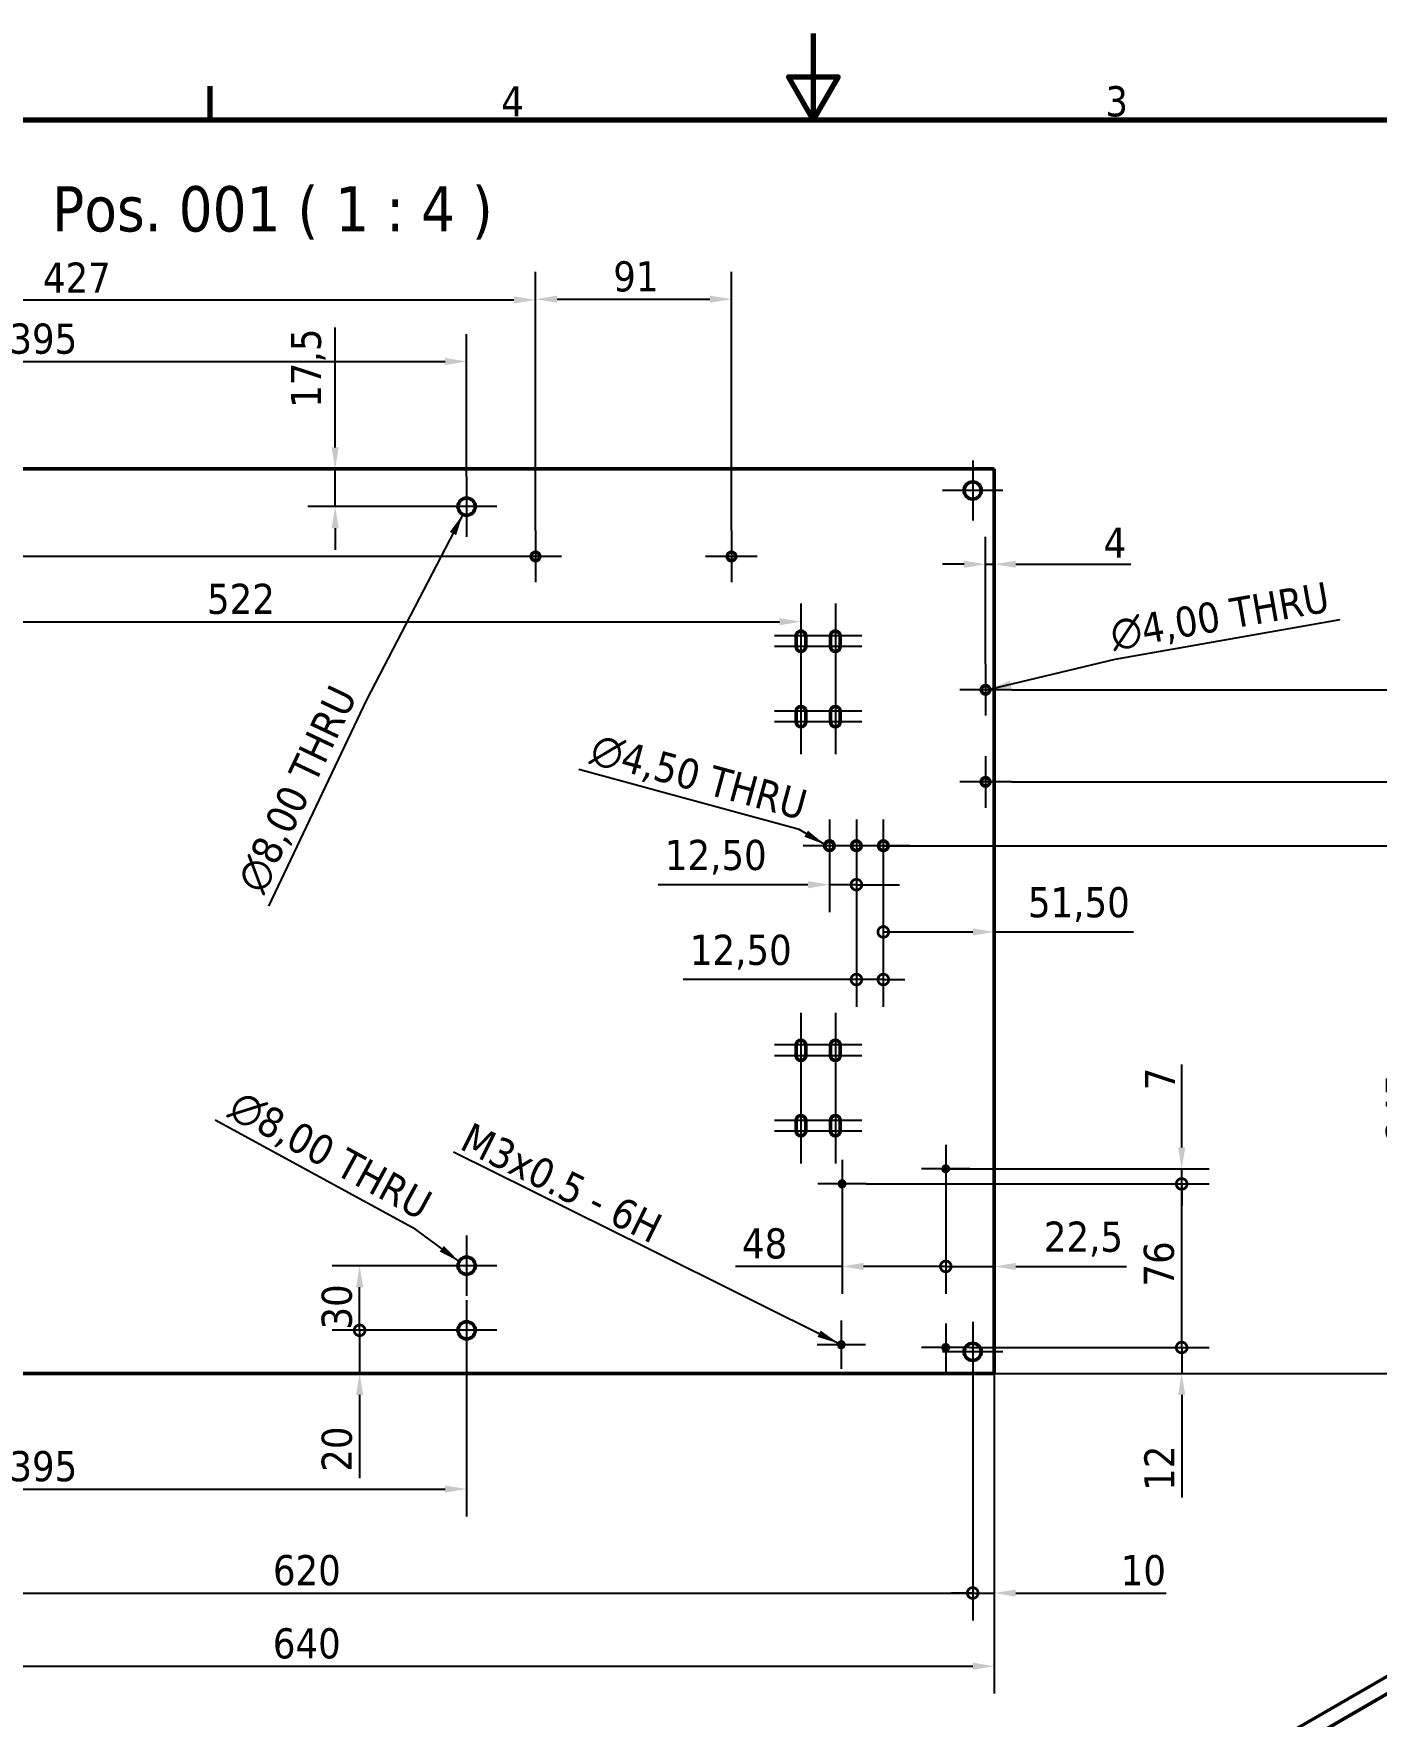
# Model space of a CAD drawing. Header units: millimetres. Extents: x 0 to 1680, y 0 to 1188.
# Drawn here: x 478 to 1101, y 407 to 1188 of the extents above; entities that cross this region are included whole.
import ezdxf

# ---------------------------------------------------------------- set-up
doc = ezdxf.new("R2010")
doc.units = ezdxf.units.MM
doc.header["$LTSCALE"] = 4
for name, color, linetype, lineweight in [('Border (ISO)', 7, 'Continuous', 70), ('Center Mark (ISO)', 7, 'Continuous', 25), ('Dimension (ISO)', 7, 'Continuous', 25), ('Symbol (ISO)', 7, 'Continuous', 25), ('Visible (ISO)', 7, 'Continuous', 50), ('Visible Narrow (ISO)', 7, 'Continuous', 35)]:
    doc.layers.add(name, color=color, linetype=linetype, lineweight=lineweight)
doc.styles.add('Label Text (ISO)', font='tahoma.ttf')
doc.styles.add('Note Text (ISO)', font='tahoma.ttf')
doc.dimstyles.new('Default (ISO)', dxfattribs={"dimscale": 4, "dimtxt": 3.5, "dimasz": 2.5, "dimexe": 3.175, "dimexo": 0, "dimgap": 0.762, "dimtad": 1, "dimrnd": 1e-08, "dimzin": 0, "dimtxsty": 'Note Text (ISO)', "dimcen": 0.09, "dimdle": 10, "dimclrd": 256, "dimclre": 256, "dimclrt": 256, "dimazin": 0, "dimtfac": 1.001486, "dimtmove": 0, "dimatfit": 3, "dimfxl": 1, "dimtolj": 1, "dimtzin": 0, "dimlwd": -1, "dimlwe": -1, "dimarcsym": 0})
doc.dimstyles.new('Default (ISO)$7', dxfattribs={"dimscale": 4, "dimtxt": 3.5, "dimasz": 2.5, "dimexe": 3.175, "dimexo": 0, "dimgap": 0.762, "dimtad": 1, "dimrnd": 1e-08, "dimzin": 0, "dimtxsty": 'Note Text (ISO)', "dimcen": 0.09, "dimdle": 10, "dimclrd": 256, "dimclre": 256, "dimclrt": 256, "dimazin": 0, "dimtfac": 1.001486, "dimtmove": 0, "dimatfit": 3, "dimfxl": 1, "dimtolj": 1, "dimtzin": 0, "dimlwd": -1, "dimlwe": -1, "dimarcsym": 0})

# ---------------------------------------------------------------- blocks, each defined once
blk = doc.blocks.new('Borders Default Border')
at = {"layer": 'Border (ISO)'}
blk.add_line((140, 287), (140, 290.9), dxfattribs=at)
at = {"layer": 'Border (ISO)', "flags": 128}
for points in [[(210, 297), (210, 287), (207.11, 292), (212.89, 292), (210, 287)], [(10, 10), (10, 287), (410, 287), (410, 10), (10, 10)]]:
    blk.add_lwpolyline(points, dxfattribs=at)
at = {"layer": 'Border (ISO)', "char_height": 3.5, "attachment_point": 7, "style": 'Note Text (ISO)'}
for s, insert in [('4', (173.78, 287.4)), ('3', (243.91, 287.33))]:
    blk.add_mtext(s, dxfattribs=dict(at, insert=insert))
blk = doc.blocks.new('*D6')
at = {"layer": 'Defpoints', "color": 0, "transparency": 16777216}
for p in [(284.04, 565.85), (924.04, 565.85), (924.04, 429.85)]:
    blk.add_point(p, dxfattribs=at)
at = {"layer": 'Dimension (ISO)', "transparency": 16777216}
for p, q in [((284.04, 565.85), (284.04, 417.15)), ((924.04, 565.85), (924.04, 417.15)), ((294.04, 429.85), (914.04, 429.85))]:
    blk.add_line(p, q, dxfattribs=at)
for points in [[(294.04, 431.52), (294.04, 428.19), (284.04, 429.85)], [(914.04, 431.52), (914.04, 428.19), (924.04, 429.85)]]:
    blk.add_solid(points, dxfattribs=at)
at = {"layer": 'Dimension (ISO)', "transparency": 16777216, "insert": (589.06, 447.48), "char_height": 14, "attachment_point": 1, "style": 'Note Text (ISO)'}
blk.add_mtext('\\A1;640', dxfattribs=at)
blk = doc.blocks.new('_DotSmall')
at = {"color": 0, "linetype": 'ByBlock', "const_width": 0.5}
blk.add_lwpolyline([(-0.0625, 0, 1), (0.0625, 0, 1)], format="xyb", close=True, dxfattribs=at)
blk = doc.blocks.new('*D9')
at = {"layer": 'Defpoints', "color": 0, "transparency": 16777216}
for p in [(294.04, 561.85), (914.04, 561.85), (914.04, 463.85)]:
    blk.add_point(p, dxfattribs=at)
at = {"layer": 'Dimension (ISO)', "transparency": 16777216}
for p, q in [((294.04, 561.85), (294.04, 451.15)), ((914.04, 561.85), (914.04, 451.15)), ((294.04, 463.85), (914.04, 463.85))]:
    blk.add_line(p, q, dxfattribs=at)
at = {"layer": 'Dimension (ISO)', "transparency": 16777216, "xscale": 10, "yscale": 10, "zscale": 10, "rotation": 180}
blk.add_blockref('_DotSmall', (294.04, 463.85), dxfattribs=at)
at = {"layer": 'Dimension (ISO)', "transparency": 16777216, "xscale": 10, "yscale": 10, "zscale": 10}
blk.add_blockref('_DotSmall', (914.04, 463.85), dxfattribs=at)
at = {"layer": 'Dimension (ISO)', "transparency": 16777216, "insert": (589.1, 481.49), "char_height": 14, "attachment_point": 1, "style": 'Note Text (ISO)'}
blk.add_mtext('\\A1;620', dxfattribs=at)
blk = doc.blocks.new('*D10')
at = {"layer": 'Defpoints', "color": 0, "transparency": 16777216}
for p in [(924.04, 565.85), (914.04, 561.85), (924.04, 463.85)]:
    blk.add_point(p, dxfattribs=at)
at = {"layer": 'Dimension (ISO)', "transparency": 16777216}
for p, q in [((924.04, 565.85), (924.04, 451.15)), ((914.04, 561.85), (914.04, 451.15)), ((914.04, 463.85), (904.04, 463.85)), ((914.04, 463.85), (924.04, 463.85)), ((934.04, 463.85), (1003.95, 463.85))]:
    blk.add_line(p, q, dxfattribs=at)
blk.add_solid([(934.04, 465.52), (934.04, 462.19), (924.04, 463.85)], dxfattribs=at)
at = {"layer": 'Dimension (ISO)', "transparency": 16777216, "xscale": 10, "yscale": 10, "zscale": 10}
blk.add_blockref('_DotSmall', (914.04, 463.85), dxfattribs=at)
at = {"layer": 'Dimension (ISO)', "transparency": 16777216, "insert": (982.78, 481.48), "char_height": 14, "attachment_point": 1, "style": 'Note Text (ISO)'}
blk.add_mtext('\\A1;10', dxfattribs=at)
blk = doc.blocks.new('*D15')
at = {"layer": 'Defpoints', "color": 0, "transparency": 16777216}
for p in [(679.04, 571.85), (284.04, 565.85), (679.04, 512.14)]:
    blk.add_point(p, dxfattribs=at)
at = {"layer": 'Dimension (ISO)', "transparency": 16777216}
for p, q in [((679.04, 571.85), (679.04, 499.44)), ((284.04, 565.85), (284.04, 499.44)), ((294.04, 512.14), (669.04, 512.14))]:
    blk.add_line(p, q, dxfattribs=at)
for points in [[(294.04, 513.81), (294.04, 510.47), (284.04, 512.14)], [(669.04, 513.81), (669.04, 510.47), (679.04, 512.14)]]:
    blk.add_solid(points, dxfattribs=at)
at = {"layer": 'Dimension (ISO)', "transparency": 16777216, "insert": (466.73, 529.77), "char_height": 14, "attachment_point": 1, "style": 'Note Text (ISO)'}
blk.add_mtext('\\A1;395', dxfattribs=at)
blk = doc.blocks.new('*D16')
at = {"layer": 'Defpoints', "color": 0, "transparency": 16777216}
for p in [(912.77, 577.85), (1011.08, 577.85), (924.04, 565.85)]:
    blk.add_point(p, dxfattribs=at)
at = {"layer": 'Dimension (ISO)', "transparency": 16777216}
for p, q in [((1011.08, 577.85), (1011.08, 597.85)), ((912.77, 577.85), (1023.78, 577.85)), ((1011.08, 577.85), (1011.08, 565.85)), ((924.04, 565.85), (1023.78, 565.85)), ((1011.08, 555.85), (1011.08, 508.25))]:
    blk.add_line(p, q, dxfattribs=at)
blk.add_solid([(1009.42, 555.85), (1012.75, 555.85), (1011.08, 565.85)], dxfattribs=at)
at = {"layer": 'Dimension (ISO)', "transparency": 16777216, "xscale": 10, "yscale": 10, "zscale": 10, "rotation": 270}
blk.add_blockref('_DotSmall', (1011.08, 577.85), dxfattribs=at)
at = {"layer": 'Dimension (ISO)', "transparency": 16777216, "insert": (993.74, 511.29), "char_height": 14, "attachment_point": 1, "rotation": 90, "style": 'Note Text (ISO)'}
blk.add_mtext('\\A1;12', dxfattribs=at)
blk = doc.blocks.new('*D17')
at = {"layer": 'Defpoints', "color": 0, "transparency": 16777216}
for p in [(864.6, 653.82), (1011.08, 653.82), (912.77, 577.85)]:
    blk.add_point(p, dxfattribs=at)
at = {"layer": 'Dimension (ISO)', "transparency": 16777216}
for p, q in [((864.6, 653.82), (1023.78, 653.82)), ((1011.08, 577.85), (1011.08, 653.82)), ((912.77, 577.85), (1023.78, 577.85))]:
    blk.add_line(p, q, dxfattribs=at)
at = {"layer": 'Dimension (ISO)', "transparency": 16777216, "xscale": 10, "yscale": 10, "zscale": 10}
for p, rotation in [((1011.08, 653.82), 90), ((1011.08, 577.85), 270)]:
    blk.add_blockref('_DotSmall', p, dxfattribs=dict(at, rotation=rotation))
at = {"layer": 'Dimension (ISO)', "transparency": 16777216, "insert": (993.48, 606.14), "char_height": 14, "attachment_point": 1, "rotation": 90, "style": 'Note Text (ISO)'}
blk.add_mtext('\\A1;76', dxfattribs=at)
blk = doc.blocks.new('*D18')
at = {"layer": 'Defpoints', "color": 0, "transparency": 16777216}
for p in [(901.54, 660.81), (1011.08, 660.81), (864.6, 653.82)]:
    blk.add_point(p, dxfattribs=at)
at = {"layer": 'Dimension (ISO)', "transparency": 16777216}
for p, q in [((1011.08, 670.81), (1011.08, 709.23)), ((901.54, 660.81), (1023.78, 660.81)), ((1011.08, 653.82), (1011.08, 660.81)), ((864.6, 653.82), (1023.78, 653.82)), ((1011.08, 653.82), (1011.08, 643.82))]:
    blk.add_line(p, q, dxfattribs=at)
blk.add_solid([(1009.42, 670.81), (1012.75, 670.81), (1011.08, 660.81)], dxfattribs=at)
at = {"layer": 'Dimension (ISO)', "transparency": 16777216, "xscale": 10, "yscale": 10, "zscale": 10, "rotation": 90}
blk.add_blockref('_DotSmall', (1011.08, 653.82), dxfattribs=at)
at = {"layer": 'Dimension (ISO)', "transparency": 16777216, "insert": (994.03, 697.3), "char_height": 14, "attachment_point": 1, "rotation": 90, "style": 'Note Text (ISO)'}
blk.add_mtext('\\A1;7', dxfattribs=at)
blk = doc.blocks.new('*D19')
at = {"layer": 'Defpoints', "color": 0, "transparency": 16777216}
for p in [(901.54, 660.81), (853.37, 642.59), (901.54, 615.51)]:
    blk.add_point(p, dxfattribs=at)
at = {"layer": 'Dimension (ISO)', "transparency": 16777216}
for p, q in [((901.54, 660.81), (901.54, 602.81)), ((853.37, 642.59), (853.37, 602.81)), ((853.37, 615.51), (803.9, 615.51)), ((901.54, 615.51), (863.37, 615.51))]:
    blk.add_line(p, q, dxfattribs=at)
blk.add_solid([(863.37, 617.17), (863.37, 613.84), (853.37, 615.51)], dxfattribs=at)
at = {"layer": 'Dimension (ISO)', "transparency": 16777216, "xscale": 10, "yscale": 10, "zscale": 10}
blk.add_blockref('_DotSmall', (901.54, 615.51), dxfattribs=at)
at = {"layer": 'Dimension (ISO)', "transparency": 16777216, "insert": (806.94, 633.2), "char_height": 14, "attachment_point": 1, "style": 'Note Text (ISO)'}
blk.add_mtext('\\A1;48', dxfattribs=at)
blk = doc.blocks.new('*D20')
at = {"layer": 'Defpoints', "color": 0, "transparency": 16777216}
for p in [(901.54, 660.81), (924.04, 615.51), (924.04, 565.85)]:
    blk.add_point(p, dxfattribs=at)
at = {"layer": 'Dimension (ISO)', "transparency": 16777216}
for p, q in [((901.54, 660.81), (901.54, 602.81)), ((901.54, 615.51), (891.54, 615.51)), ((901.54, 615.51), (924.04, 615.51)), ((934.04, 615.51), (985.47, 615.51))]:
    blk.add_line(p, q, dxfattribs=at)
blk.add_solid([(934.04, 617.17), (934.04, 613.84), (924.04, 615.51)], dxfattribs=at)
at = {"layer": 'Dimension (ISO)', "transparency": 16777216, "xscale": 10, "yscale": 10, "zscale": 10}
blk.add_blockref('_DotSmall', (901.54, 615.51), dxfattribs=at)
at = {"layer": 'Dimension (ISO)', "transparency": 16777216, "insert": (947.08, 636.33), "char_height": 14, "attachment_point": 1, "style": 'Note Text (ISO)'}
blk.add_mtext('\\A1;22,5', dxfattribs=at)
blk = doc.blocks.new('*D21')
at = {"layer": 'Defpoints', "color": 0, "transparency": 16777216}
for p in [(847.54, 798.6), (860.04, 798.6), (860.04, 792.79)]:
    blk.add_point(p, dxfattribs=at)
at = {"layer": 'Dimension (ISO)', "transparency": 16777216}
for p, q in [((847.54, 798.6), (847.54, 780.09)), ((860.04, 798.6), (860.04, 780.09)), ((837.54, 792.79), (768.05, 792.79)), ((860.04, 792.79), (847.54, 792.79)), ((860.04, 792.79), (880.04, 792.79))]:
    blk.add_line(p, q, dxfattribs=at)
blk.add_solid([(837.54, 794.46), (837.54, 791.12), (847.54, 792.79)], dxfattribs=at)
at = {"layer": 'Dimension (ISO)', "transparency": 16777216, "xscale": 10, "yscale": 10, "zscale": 10, "rotation": 180}
blk.add_blockref('_DotSmall', (860.04, 792.79), dxfattribs=at)
at = {"layer": 'Dimension (ISO)', "transparency": 16777216, "insert": (771.1, 813.61), "char_height": 14, "attachment_point": 1, "style": 'Note Text (ISO)'}
blk.add_mtext('\\A1;12,50', dxfattribs=at)
blk = doc.blocks.new('*D22')
at = {"layer": 'Defpoints', "color": 0, "transparency": 16777216}
for p in [(872.54, 798.6), (924.04, 770.85), (924.04, 565.85)]:
    blk.add_point(p, dxfattribs=at)
at = {"layer": 'Dimension (ISO)', "transparency": 16777216}
for p, q in [((872.54, 798.6), (872.54, 758.15)), ((872.54, 770.85), (914.04, 770.85)), ((924.04, 770.85), (988.68, 770.85))]:
    blk.add_line(p, q, dxfattribs=at)
blk.add_solid([(914.04, 772.52), (914.04, 769.19), (924.04, 770.85)], dxfattribs=at)
at = {"layer": 'Dimension (ISO)', "transparency": 16777216, "xscale": 10, "yscale": 10, "zscale": 10, "rotation": 180}
blk.add_blockref('_DotSmall', (872.54, 770.85), dxfattribs=at)
at = {"layer": 'Dimension (ISO)', "transparency": 16777216, "insert": (939.7, 791.66), "char_height": 14, "attachment_point": 1, "style": 'Note Text (ISO)'}
blk.add_mtext('\\A1;51,50', dxfattribs=at)
blk = doc.blocks.new('*D23')
at = {"layer": 'Defpoints', "color": 0, "transparency": 16777216}
for p in [(860.04, 798.6), (872.54, 798.6), (872.54, 748.74)]:
    blk.add_point(p, dxfattribs=at)
at = {"layer": 'Dimension (ISO)', "transparency": 16777216}
for p, q in [((860.04, 798.6), (860.04, 736.04)), ((872.54, 798.6), (872.54, 736.04)), ((860.04, 748.74), (779.67, 748.74)), ((872.54, 748.74), (860.04, 748.74)), ((872.54, 748.74), (882.54, 748.74))]:
    blk.add_line(p, q, dxfattribs=at)
at = {"layer": 'Dimension (ISO)', "transparency": 16777216, "xscale": 10, "yscale": 10, "zscale": 10}
blk.add_blockref('_DotSmall', (860.04, 748.74), dxfattribs=at)
at = {"layer": 'Dimension (ISO)', "transparency": 16777216, "xscale": 10, "yscale": 10, "zscale": 10, "rotation": 180}
blk.add_blockref('_DotSmall', (872.54, 748.74), dxfattribs=at)
at = {"layer": 'Dimension (ISO)', "transparency": 16777216, "insert": (782.72, 769.56), "char_height": 14, "attachment_point": 1, "style": 'Note Text (ISO)'}
blk.add_mtext('\\A1;12,50', dxfattribs=at)
blk = doc.blocks.new('*D24')
at = {"layer": 'Defpoints', "color": 0, "transparency": 16777216}
for p in [(872.54, 810.85), (1123.47, 810.85), (924.04, 565.85)]:
    blk.add_point(p, dxfattribs=at)
at = {"layer": 'Dimension (ISO)', "transparency": 16777216}
for p, q in [((872.54, 810.85), (1136.17, 810.85)), ((1123.47, 575.85), (1123.47, 800.85)), ((924.04, 565.85), (1136.17, 565.85))]:
    blk.add_line(p, q, dxfattribs=at)
for points in [[(1121.8, 800.85), (1125.13, 800.85), (1123.47, 810.85)], [(1121.8, 575.85), (1125.13, 575.85), (1123.47, 565.85)]]:
    blk.add_solid(points, dxfattribs=at)
at = {"layer": 'Dimension (ISO)', "transparency": 16777216, "insert": (1105.84, 673.6), "char_height": 14, "attachment_point": 1, "rotation": 90, "style": 'Note Text (ISO)'}
blk.add_mtext('\\A1;245', dxfattribs=at)
blk = doc.blocks.new('*D35')
at = {"layer": 'Defpoints', "color": 0, "transparency": 16777216}
for p in [(834.26, 914.91), (834.26, 908.35), (312.23, 903.35)]:
    blk.add_point(p, dxfattribs=at)
at = {"layer": 'Dimension (ISO)', "transparency": 16777216}
blk.add_line((322.23, 914.91), (824.26, 914.91), dxfattribs=at)
for points in [[(322.23, 916.58), (322.23, 913.25), (312.23, 914.91)], [(824.26, 916.58), (824.26, 913.25), (834.26, 914.91)]]:
    blk.add_solid(points, dxfattribs=at)
at = {"layer": 'Dimension (ISO)', "transparency": 16777216, "insert": (558.49, 932.54), "char_height": 14, "attachment_point": 1, "style": 'Note Text (ISO)'}
blk.add_mtext('\\A1;522', dxfattribs=at)
blk = doc.blocks.new('*D36')
at = {"layer": 'Defpoints', "color": 0, "transparency": 16777216}
for p in [(679.04, 1035.75), (284.04, 985.85), (679.04, 982.35)]:
    blk.add_point(p, dxfattribs=at)
at = {"layer": 'Dimension (ISO)', "transparency": 16777216}
for p, q in [((284.04, 985.85), (284.04, 1048.45)), ((679.04, 982.35), (679.04, 1048.45)), ((294.04, 1035.75), (669.04, 1035.75))]:
    blk.add_line(p, q, dxfattribs=at)
for points in [[(294.04, 1037.41), (294.04, 1034.08), (284.04, 1035.75)], [(669.04, 1037.41), (669.04, 1034.08), (679.04, 1035.75)]]:
    blk.add_solid(points, dxfattribs=at)
at = {"layer": 'Dimension (ISO)', "transparency": 16777216, "insert": (466.73, 1053.38), "char_height": 14, "attachment_point": 1, "style": 'Note Text (ISO)'}
blk.add_mtext('\\A1;395', dxfattribs=at)
blk = doc.blocks.new('*D37')
at = {"layer": 'Defpoints', "color": 0, "transparency": 16777216}
for p in [(618, 985.85), (618, 968.35), (665.04, 968.35)]:
    blk.add_point(p, dxfattribs=at)
at = {"layer": 'Dimension (ISO)', "transparency": 16777216}
for p, q in [((618, 995.85), (618, 1051.55)), ((618, 968.35), (618, 985.85)), ((665.04, 968.35), (605.3, 968.35)), ((618, 958.35), (618, 948.35))]:
    blk.add_line(p, q, dxfattribs=at)
for points in [[(616.33, 995.85), (619.67, 995.85), (618, 985.85)], [(616.33, 958.35), (619.67, 958.35), (618, 968.35)]]:
    blk.add_solid(points, dxfattribs=at)
at = {"layer": 'Dimension (ISO)', "transparency": 16777216, "insert": (597.42, 1014.27), "char_height": 14, "attachment_point": 1, "rotation": 90, "style": 'Note Text (ISO)'}
blk.add_mtext('\\A1;17,5', dxfattribs=at)
blk = doc.blocks.new('*D38')
at = {"layer": 'Defpoints', "color": 0, "transparency": 16777216}
for p in [(629.36, 585.85), (665.04, 585.85), (924.04, 565.85)]:
    blk.add_point(p, dxfattribs=at)
at = {"layer": 'Dimension (ISO)', "transparency": 16777216}
for p, q in [((629.36, 585.85), (629.36, 605.85)), ((665.04, 585.85), (616.66, 585.85)), ((629.36, 585.85), (629.36, 565.85)), ((629.36, 555.85), (629.36, 517.11))]:
    blk.add_line(p, q, dxfattribs=at)
blk.add_solid([(627.69, 555.85), (631.03, 555.85), (629.36, 565.85)], dxfattribs=at)
at = {"layer": 'Dimension (ISO)', "transparency": 16777216, "xscale": 10, "yscale": 10, "zscale": 10, "rotation": 270}
blk.add_blockref('_DotSmall', (629.36, 585.85), dxfattribs=at)
at = {"layer": 'Dimension (ISO)', "transparency": 16777216, "insert": (611.73, 520.16), "char_height": 14, "attachment_point": 1, "rotation": 90, "style": 'Note Text (ISO)'}
blk.add_mtext('\\A1;20', dxfattribs=at)
blk = doc.blocks.new('*D39')
at = {"layer": 'Defpoints', "color": 0, "transparency": 16777216}
for p in [(629.36, 615.85), (679.04, 615.85), (665.04, 585.85)]:
    blk.add_point(p, dxfattribs=at)
at = {"layer": 'Dimension (ISO)', "transparency": 16777216}
for p, q in [((679.04, 615.85), (616.66, 615.85)), ((629.36, 585.85), (629.36, 605.85)), ((665.04, 585.85), (616.66, 585.85))]:
    blk.add_line(p, q, dxfattribs=at)
blk.add_solid([(627.69, 605.85), (631.03, 605.85), (629.36, 615.85)], dxfattribs=at)
at = {"layer": 'Dimension (ISO)', "transparency": 16777216, "xscale": 10, "yscale": 10, "zscale": 10, "rotation": 270}
blk.add_blockref('_DotSmall', (629.36, 585.85), dxfattribs=at)
at = {"layer": 'Dimension (ISO)', "transparency": 16777216, "insert": (611.73, 586.19), "char_height": 14, "attachment_point": 1, "rotation": 90, "style": 'Note Text (ISO)'}
blk.add_mtext('\\A1;30', dxfattribs=at)
blk = doc.blocks.new('*D40')
at = {"layer": 'Defpoints', "color": 0, "transparency": 16777216}
for p in [(711.04, 1064.38), (284.04, 985.85), (711.04, 957.25)]:
    blk.add_point(p, dxfattribs=at)
at = {"layer": 'Dimension (ISO)', "transparency": 16777216}
for p, q in [((284.04, 985.85), (284.04, 1077.08)), ((711.04, 957.25), (711.04, 1077.08)), ((294.04, 1064.38), (701.04, 1064.38))]:
    blk.add_line(p, q, dxfattribs=at)
for points in [[(294.04, 1066.05), (294.04, 1062.72), (284.04, 1064.38)], [(701.04, 1066.05), (701.04, 1062.72), (711.04, 1064.38)]]:
    blk.add_solid(points, dxfattribs=at)
at = {"layer": 'Dimension (ISO)', "transparency": 16777216, "insert": (482.31, 1081.72), "char_height": 14, "attachment_point": 1, "style": 'Note Text (ISO)'}
blk.add_mtext('\\A1;427', dxfattribs=at)
blk = doc.blocks.new('*D41')
at = {"layer": 'Defpoints', "color": 0, "transparency": 16777216}
for p in [(802.04, 1064.69), (711.04, 957.25), (802.04, 957.25)]:
    blk.add_point(p, dxfattribs=at)
at = {"layer": 'Dimension (ISO)', "transparency": 16777216}
for p, q in [((711.04, 957.25), (711.04, 1077.39)), ((802.04, 957.25), (802.04, 1077.39)), ((721.04, 1064.69), (792.04, 1064.69))]:
    blk.add_line(p, q, dxfattribs=at)
for points in [[(721.04, 1066.36), (721.04, 1063.02), (711.04, 1064.69)], [(792.04, 1066.36), (792.04, 1063.02), (802.04, 1064.69)]]:
    blk.add_solid(points, dxfattribs=at)
at = {"layer": 'Dimension (ISO)', "transparency": 16777216, "insert": (747.12, 1082.29), "char_height": 14, "attachment_point": 1, "style": 'Note Text (ISO)'}
blk.add_mtext('\\A1;91', dxfattribs=at)
blk = doc.blocks.new('*D42')
at = {"layer": 'Defpoints', "color": 0, "transparency": 16777216}
for p in [(932.04, 840.54), (1170.98, 840.54), (924.04, 565.85)]:
    blk.add_point(p, dxfattribs=at)
at = {"layer": 'Dimension (ISO)', "transparency": 16777216}
for p, q in [((932.04, 840.54), (1183.68, 840.54)), ((1170.98, 575.85), (1170.98, 830.54)), ((924.04, 565.85), (1183.68, 565.85))]:
    blk.add_line(p, q, dxfattribs=at)
for points in [[(1169.31, 830.54), (1172.64, 830.54), (1170.98, 840.54)], [(1169.31, 575.85), (1172.64, 575.85), (1170.98, 565.85)]]:
    blk.add_solid(points, dxfattribs=at)
at = {"layer": 'Dimension (ISO)', "transparency": 16777216, "insert": (1153.35, 688.44), "char_height": 14, "attachment_point": 1, "rotation": 90, "style": 'Note Text (ISO)'}
blk.add_mtext('\\A1;275', dxfattribs=at)
blk = doc.blocks.new('*D43')
at = {"layer": 'Defpoints', "color": 0, "transparency": 16777216}
for p in [(932.04, 883.3), (932.04, 840.54), (1170.87, 840.54)]:
    blk.add_point(p, dxfattribs=at)
at = {"layer": 'Dimension (ISO)', "transparency": 16777216}
for p, q in [((932.04, 883.3), (1183.57, 883.3)), ((1170.87, 873.3), (1170.87, 850.54)), ((932.04, 840.54), (1183.57, 840.54))]:
    blk.add_line(p, q, dxfattribs=at)
for points in [[(1169.21, 873.3), (1172.54, 873.3), (1170.87, 883.3)], [(1169.21, 850.54), (1172.54, 850.54), (1170.87, 840.54)]]:
    blk.add_solid(points, dxfattribs=at)
at = {"layer": 'Dimension (ISO)', "transparency": 16777216, "insert": (1153.24, 852.14), "char_height": 14, "attachment_point": 1, "rotation": 90, "style": 'Note Text (ISO)'}
blk.add_mtext('\\A1;43', dxfattribs=at)
blk = doc.blocks.new('*D46')
at = {"layer": 'Defpoints', "color": 0, "transparency": 16777216}
for p in [(141.08, 945.25), (699.04, 945.25), (284.04, 565.85)]:
    blk.add_point(p, dxfattribs=at)
at = {"layer": 'Dimension (ISO)', "transparency": 16777216}
for p, q in [((699.04, 945.25), (128.38, 945.25)), ((141.08, 575.85), (141.08, 935.25)), ((284.04, 565.85), (128.38, 565.85))]:
    blk.add_line(p, q, dxfattribs=at)
for points in [[(139.41, 935.25), (142.75, 935.25), (141.08, 945.25)], [(139.41, 575.85), (142.75, 575.85), (141.08, 565.85)]]:
    blk.add_solid(points, dxfattribs=at)
at = {"layer": 'Dimension (ISO)', "transparency": 16777216, "insert": (123.45, 740.64), "char_height": 14, "attachment_point": 1, "rotation": 90, "style": 'Note Text (ISO)'}
blk.add_mtext('\\A1;379', dxfattribs=at)
blk = doc.blocks.new('*D48')
at = {"layer": 'Defpoints', "color": 0, "transparency": 16777216}
for p in [(920.04, 941.59), (924.04, 931.62), (920.04, 895.3)]:
    blk.add_point(p, dxfattribs=at)
at = {"layer": 'Dimension (ISO)', "transparency": 16777216}
for p, q in [((920.04, 895.3), (920.04, 954.29)), ((910.04, 941.59), (900.04, 941.59)), ((920.04, 941.59), (924.04, 941.59)), ((934.04, 941.59), (987.54, 941.59))]:
    blk.add_line(p, q, dxfattribs=at)
for points in [[(910.04, 943.26), (910.04, 939.92), (920.04, 941.59)], [(934.04, 943.26), (934.04, 939.92), (924.04, 941.59)]]:
    blk.add_solid(points, dxfattribs=at)
at = {"layer": 'Dimension (ISO)', "transparency": 16777216, "insert": (974.83, 958.64), "char_height": 14, "attachment_point": 1, "style": 'Note Text (ISO)'}
blk.add_mtext('\\A1;4', dxfattribs=at)

msp = doc.modelspace()

# ---------------------------------------------------------------- linework, layer by layer
at = {"layer": 'Center Mark (ISO)', "linetype": 'Continuous'}
for p, q in [((914.0368, 989.8544), (914.0368, 961.8544)), ((679.0368, 982.3544), (679.0368, 954.3544)), ((928.0368, 975.8544), (900.0368, 975.8544)), ((693.0368, 968.3544), (665.0368, 968.3544)), ((711.0368, 957.2544), (711.0368, 933.2544)), ((802.0368, 957.2544), (802.0368, 933.2544)), ((723.0368, 945.2544), (699.0368, 945.2544)), ((814.0368, 945.2544), (790.0368, 945.2544)), ((834.2638, 923.3544), (834.2638, 891.1044)), ((850.2638, 923.3544), (850.2638, 891.1044)), ((834.2638, 920.6044), (834.2638, 888.3544)), ((850.2638, 920.6044), (850.2638, 888.3544)), ((846.5138, 908.3544), (822.0138, 908.3544)), ((862.5138, 908.3544), (838.0138, 908.3544)), ((846.5138, 903.3544), (822.0138, 903.3544)), ((862.5138, 903.3544), (838.0138, 903.3544)), ((920.0368, 895.301), (920.0368, 871.301)), ((834.2638, 888.3544), (834.2638, 856.1044)), ((834.2638, 885.6044), (834.2638, 853.3544)), ((850.2638, 888.3544), (850.2638, 856.1044)), ((850.2638, 885.6044), (850.2638, 853.3544)), ((932.0368, 883.301), (908.0368, 883.301)), ((846.5138, 873.3544), (822.0138, 873.3544)), ((846.5138, 868.3544), (822.0138, 868.3544)), ((862.5138, 873.3544), (838.0138, 873.3544)), ((862.5138, 868.3544), (838.0138, 868.3544)), ((920.0368, 852.536), (920.0368, 828.536)), ((932.0368, 840.536), (908.0368, 840.536)), ((847.5368, 823.1044), (847.5368, 798.6044)), ((860.0368, 823.1044), (860.0368, 798.6044)), ((872.5368, 823.1044), (872.5368, 798.6044)), ((859.7868, 810.8544), (835.2868, 810.8544)), ((872.2868, 810.8544), (847.7868, 810.8544)), ((884.7868, 810.8544), (860.2868, 810.8544)), ((834.2638, 733.3544), (834.2638, 701.1044)), ((834.2638, 730.6044), (834.2638, 698.3544)), ((850.2638, 733.3544), (850.2638, 701.1044)), ((850.2638, 730.6044), (850.2638, 698.3544)), ((846.5138, 718.3544), (822.0138, 718.3544)), ((846.5138, 713.3544), (822.0138, 713.3544)), ((862.5138, 718.3544), (838.0138, 718.3544)), ((862.5138, 713.3544), (838.0138, 713.3544)), ((834.2638, 698.3544), (834.2638, 666.1044)), ((834.2638, 695.6044), (834.2638, 663.3544)), ((850.2638, 698.3544), (850.2638, 666.1044)), ((850.2638, 695.6044), (850.2638, 663.3544)), ((846.5138, 683.3544), (822.0138, 683.3544)), ((862.5138, 683.3544), (838.0138, 683.3544)), ((846.5138, 678.3544), (822.0138, 678.3544)), ((862.5138, 678.3544), (838.0138, 678.3544)), ((901.5368, 672.0375), (901.5368, 649.5785)), ((853.3707, 665.0449), (853.3707, 642.5859)), ((912.7663, 660.808), (890.3073, 660.808)), ((864.6002, 653.8154), (842.1412, 653.8154)), ((679.0368, 629.8544), (679.0368, 601.8544)), ((693.0368, 615.8544), (665.0368, 615.8544)), ((679.0368, 599.8544), (679.0368, 571.8544)), ((853.0408, 590.3601), (853.0408, 567.9011)), ((901.5368, 589.0839), (901.5368, 566.6249)), ((914.0368, 589.8544), (914.0368, 561.8544)), ((693.0368, 585.8544), (665.0368, 585.8544)), ((864.2703, 579.1306), (841.8113, 579.1306)), ((912.7663, 577.8544), (890.3073, 577.8544)), ((928.0368, 575.8544), (900.0368, 575.8544))]:
    msp.add_line(p, q, dxfattribs=at)
at = {"layer": 'Visible (ISO)'}
for p, q in [((924.0368, 985.8544), (284.0368, 985.8544)), ((924.0368, 565.8544), (924.0368, 985.8544)), ((832.0138, 903.3544), (832.0138, 908.3544)), ((836.5138, 908.3544), (836.5138, 903.3544)), ((848.0138, 903.3544), (848.0138, 908.3544)), ((852.5138, 908.3544), (852.5138, 903.3544)), ((832.0138, 868.3544), (832.0138, 873.3544)), ((836.5138, 873.3544), (836.5138, 868.3544)), ((848.0138, 868.3544), (848.0138, 873.3544)), ((852.5138, 873.3544), (852.5138, 868.3544)), ((832.0138, 713.3544), (832.0138, 718.3544)), ((836.5138, 718.3544), (836.5138, 713.3544)), ((848.0138, 713.3544), (848.0138, 718.3544)), ((852.5138, 718.3544), (852.5138, 713.3544)), ((832.0138, 678.3544), (832.0138, 683.3544)), ((836.5138, 683.3544), (836.5138, 678.3544)), ((848.0138, 678.3544), (848.0138, 683.3544)), ((852.5138, 683.3544), (852.5138, 678.3544)), ((284.0368, 565.8544), (924.0368, 565.8544)), ((1226.4614, 494.4993), (1000.1873, 363.8599)), ((1233.5325, 490.4168), (1007.2583, 359.7774))]:
    msp.add_line(p, q, dxfattribs=at)
for centre, radius in [((914.0368, 975.8544), 4), ((679.0368, 968.3544), 4), ((711.0368, 945.2544), 2), ((802.0368, 945.2544), 2), ((920.0368, 883.301), 2), ((920.0368, 840.536), 2), ((847.5368, 810.8544), 2.25), ((860.0368, 810.8544), 2.25), ((872.5368, 810.8544), 2.25), ((901.5368, 660.808), 1.2295), ((853.3707, 653.8154), 1.2295), ((679.0368, 615.8544), 4), ((679.0368, 585.8544), 4), ((853.0408, 579.1306), 1.2295), ((901.5368, 577.8544), 1.2295), ((914.0368, 575.8544), 4)]:
    msp.add_circle(centre, radius, dxfattribs=at)
for centre, start, end in [((834.2638, 908.3544), 0, 180), ((850.2638, 908.3544), 0, 180), ((834.2638, 903.3544), 180, 0), ((850.2638, 903.3544), 180, 0), ((834.2638, 873.3544), 0, 180), ((850.2638, 873.3544), 0, 180), ((834.2638, 868.3544), 180, 0), ((850.2638, 868.3544), 180, 0), ((834.2638, 718.3544), 0, 180), ((850.2638, 718.3544), 0, 180), ((834.2638, 713.3544), 180, 0), ((850.2638, 713.3544), 180, 0), ((834.2638, 683.3544), 0, 180), ((850.2638, 683.3544), 0, 180), ((834.2638, 678.3544), 180, 0), ((850.2638, 678.3544), 180, 0)]:
    msp.add_arc(centre, 2.25, start, end, dxfattribs=at)
at = {"layer": 'Visible Narrow (ISO)'}
for centre in [(901.5368, 660.808), (853.3707, 653.8154), (853.0408, 579.1306), (901.5368, 577.8544)]:
    msp.add_arc(centre, 1.5, 350, 260, dxfattribs=at)

# ---------------------------------------------------------------- block references
at = {"xscale": 4, "yscale": 4, "zscale": 4}
msp.add_blockref('Borders Default Border', (0, 0), dxfattribs=at)

# ---------------------------------------------------------------- texts
at = {"layer": 'Symbol (ISO)', "insert": (486.5785, 1092.3569), "char_height": 20.999999, "attachment_point": 7, "style": 'Label Text (ISO)'}
msp.add_mtext('Pos. 001 ( 1 : 4 )', dxfattribs=at)
at = {"layer": 'Symbol (ISO)', "char_height": 14, "line_spacing_factor": 0.6125, "style": 'Note Text (ISO)'}
for s, insert, width, attachment_point, rotation in [('\\fAIGDT|b0|i0;\\H14.0000;n\\fTahoma|b0|i0;\\H14.0000;4,00 THRU', (979.8049, 899.7735), 108.947789, 7, 9.997016), ('\\fAIGDT|b0|i0;\\H14.0000;n\\fTahoma|b0|i0;\\H14.0000;8,00 THRU', (630.42, 879.6839), 108.947789, 9, 64.5792528), ('\\fAIGDT|b0|i0;\\H14.0000;n\\fTahoma|b0|i0;\\H14.0000;4,50 THRU', (834.0442, 820.5995), 108.947789, 9, 344.7275186), ('\\fAIGDT|b0|i0;\\H14.0000;n\\fTahoma|b0|i0;\\H14.0000;8,00 THRU', (656.602, 634.7435), 108.947789, 9, 331.4036193), ('M3x0.5 - 6H', (764.8544, 625.6702), 105.282273, 9, 333.6879413)]:
    msp.add_mtext(s, dxfattribs=dict(at, insert=insert, width=width, attachment_point=attachment_point, rotation=rotation))

# ---------------------------------------------------------------- dimensions: what is measured, and where the dimension line sits
at = {"layer": 'Dimension (ISO)'}
for base, p1, p2, angle, override, picture, middle in [((711.0368, 1064.3844), (284.0368, 985.8544), (711.0368, 957.2544), 180, {"dimgap": 0.762, "dimdec": 0, "dimtol": 0, "dimlim": 0, "dimtp": 0, "dimtm": 0, "dimtdec": 2, "dimtofl": 0, "dimatfit": 1}, '*D40', (497.5368, 1064.3844)), ((802.0368, 1064.6899), (711.0368, 957.2544), (802.0368, 957.2544), 180, {"dimgap": 0.762, "dimdec": 0, "dimtol": 0, "dimlim": 0, "dimtp": 0, "dimtm": 0, "dimtdec": 2, "dimtofl": 0, "dimatfit": 1}, '*D41', (756.5368, 1064.6899)), ((679.0368, 1035.747), (284.0368, 985.8544), (679.0368, 982.3544), 180, {"dimgap": 0.762, "dimdec": 0, "dimtol": 0, "dimlim": 0, "dimtp": 0, "dimtm": 0, "dimtdec": 2, "dimtofl": 0, "dimatfit": 1}, '*D36', (481.5368, 1035.747)), ((617.9985, 968.3544), (617.9985, 985.8544), (665.0368, 968.3544), 90, {"dimgap": 0.762, "dimdec": 1, "dimse1": 1, "dimtol": 0, "dimlim": 0, "dimtp": 0, "dimtm": 0, "dimtdec": 2, "dimtofl": 1, "dimatfit": 1}, '*D37', (617.9985, 1031.3879)), ((141.0799, 945.2544), (284.0368, 565.8544), (699.0368, 945.2544), 270, {"dimgap": 0.762, "dimdec": 0, "dimtol": 0, "dimlim": 0, "dimtp": 0, "dimtm": 0, "dimtdec": 2, "dimtofl": 0, "dimatfit": 1}, '*D46', (141.0799, 755.5544)), ((834.2638, 914.9127), (312.2298, 903.3544), (834.2638, 908.3544), 180, {"dimgap": 0.762, "dimdec": 0, "dimse1": 1, "dimse2": 1, "dimtol": 0, "dimlim": 0, "dimtp": 0, "dimtm": 0, "dimtdec": 2, "dimtofl": 0, "dimatfit": 1}, '*D35', (573.2468, 914.9127)), ((1170.8727, 840.536), (932.0368, 883.301), (932.0368, 840.536), 90, {"dimgap": 0.762, "dimdec": 0, "dimtol": 0, "dimlim": 0, "dimtp": 0, "dimtm": 0, "dimtdec": 2, "dimtofl": 0, "dimatfit": 1}, '*D43', (1170.8727, 861.9185)), ((1170.9761, 840.536), (924.0368, 565.8544), (932.0368, 840.536), 270, {"dimgap": 0.762, "dimdec": 0, "dimtol": 0, "dimlim": 0, "dimtp": 0, "dimtm": 0, "dimtdec": 2, "dimtofl": 0, "dimatfit": 1}, '*D42', (1170.9761, 703.1952)), ((860.0368, 792.791), (847.5368, 798.6044), (860.0368, 798.6044), 180, {"dimgap": 0.762, "dimdec": 2, "dimblk2": 'DotSmall', "dimsah": 1, "dimdle": 0, "dimtol": 0, "dimlim": 0, "dimtp": 0, "dimtm": 0, "dimtdec": 2, "dimtofl": 1, "dimatfit": 1}, '*D21', (793.5844, 792.791)), ((1123.4662, 810.8544), (924.0368, 565.8544), (872.5368, 810.8544), 270, {"dimgap": 0.762, "dimdec": 0, "dimtol": 0, "dimlim": 0, "dimtp": 0, "dimtm": 0, "dimtdec": 2, "dimtofl": 0, "dimatfit": 1}, '*D24', (1123.4662, 688.3544)), ((872.5368, 748.7449), (860.0368, 798.6044), (872.5368, 798.6044), 180, {"dimgap": 0.762, "dimdec": 2, "dimblk1": 'DotSmall', "dimblk2": 'DotSmall', "dimsah": 1, "dimdle": 0, "dimtol": 0, "dimlim": 0, "dimtp": 0, "dimtm": 0, "dimtdec": 2, "dimtofl": 1, "dimatfit": 1}, '*D23', (805.2009, 748.7449)), ((924.0368, 770.8544), (872.5368, 798.6044), (924.0368, 565.8544), 180, {"dimgap": 0.762, "dimdec": 2, "dimblk1": 'DotSmall', "dimsah": 1, "dimdle": 0, "dimse2": 1, "dimtol": 0, "dimlim": 0, "dimtp": 0, "dimtm": 0, "dimtdec": 2, "dimtofl": 0, "dimatfit": 2}, '*D22', (962.67, 770.8544)), ((1011.0825, 660.808), (864.6002, 653.8154), (901.5368, 660.808), 90, {"dimgap": 0.762, "dimdec": 0, "dimblk1": 'DotSmall', "dimsah": 1, "dimdle": 0, "dimtol": 0, "dimlim": 0, "dimtp": 0, "dimtm": 0, "dimtdec": 2, "dimtofl": 1, "dimatfit": 1}, '*D18', (1011.0825, 701.7392)), ((901.5368, 615.5077), (853.3707, 642.5859), (901.5368, 660.808), 180, {"dimgap": 0.762, "dimdec": 0, "dimblk2": 'DotSmall', "dimsah": 1, "dimdle": 0, "dimtol": 0, "dimlim": 0, "dimtp": 0, "dimtm": 0, "dimtdec": 2, "dimtofl": 0, "dimatfit": 2}, '*D19', (816.9204, 615.5077)), ((1011.0825, 653.8154), (912.7663, 577.8544), (864.6002, 653.8154), 90, {"dimgap": 0.762, "dimdec": 0, "dimblk1": 'DotSmall', "dimblk2": 'DotSmall', "dimsah": 1, "dimdle": 0, "dimtol": 0, "dimlim": 0, "dimtp": 0, "dimtm": 0, "dimtdec": 2, "dimtofl": 0, "dimatfit": 1}, '*D17', (1011.0825, 615.8749)), ((924.0368, 615.5077), (901.5368, 660.808), (924.0368, 565.8544), 180, {"dimgap": 0.762, "dimdec": 1, "dimblk1": 'DotSmall', "dimsah": 1, "dimdle": 0, "dimse2": 1, "dimtol": 0, "dimlim": 0, "dimtp": 0, "dimtm": 0, "dimtdec": 2, "dimtofl": 1, "dimatfit": 1}, '*D20', (964.7517, 615.5077)), ((629.3583, 615.8544), (665.0368, 585.8544), (679.0368, 615.8544), 90, {"dimgap": 0.762, "dimdec": 0, "dimblk1": 'DotSmall', "dimsah": 1, "dimdle": 0, "dimtol": 0, "dimlim": 0, "dimtp": 0, "dimtm": 0, "dimtdec": 2, "dimtofl": 0, "dimatfit": 1}, '*D39', (629.3583, 595.8544)), ((629.3583, 585.8544), (924.0368, 565.8544), (665.0368, 585.8544), 90, {"dimgap": 0.762, "dimdec": 0, "dimblk2": 'DotSmall', "dimsah": 1, "dimdle": 0, "dimse1": 1, "dimtol": 0, "dimlim": 0, "dimtp": 0, "dimtm": 0, "dimtdec": 2, "dimtofl": 1, "dimatfit": 1}, '*D38', (629.3583, 529.7708)), ((1011.0825, 577.8544), (924.0368, 565.8544), (912.7663, 577.8544), 90, {"dimgap": 0.762, "dimdec": 0, "dimblk2": 'DotSmall', "dimsah": 1, "dimdle": 0, "dimtol": 0, "dimlim": 0, "dimtp": 0, "dimtm": 0, "dimtdec": 2, "dimtofl": 1, "dimatfit": 1}, '*D16', (1011.0825, 520.3208)), ((679.0368, 512.1397), (284.0368, 565.8544), (679.0368, 571.8544), 180, {"dimgap": 0.762, "dimdec": 0, "dimtol": 0, "dimlim": 0, "dimtp": 0, "dimtm": 0, "dimtdec": 2, "dimtofl": 0, "dimatfit": 1}, '*D15', (481.5368, 512.1397)), ((924.0368, 429.8544), (284.0368, 565.8544), (924.0368, 565.8544), 180, {"dimgap": 0.762, "dimdec": 0, "dimtol": 0, "dimlim": 0, "dimtp": 0, "dimtm": 0, "dimtdec": 2, "dimtofl": 0, "dimatfit": 1}, '*D6', (604.0368, 429.8544)), ((924.0368, 463.8544), (914.0368, 561.8544), (924.0368, 565.8544), 180, {"dimgap": 0.762, "dimdec": 0, "dimblk1": 'DotSmall', "dimsah": 1, "dimdle": 0, "dimtol": 0, "dimlim": 0, "dimtp": 0, "dimtm": 0, "dimtdec": 2, "dimtofl": 1, "dimatfit": 1}, '*D10', (991.8411, 463.8544)), ((914.0368, 463.8544), (294.0368, 561.8544), (914.0368, 561.8544), 180, {"dimgap": 0.762, "dimdec": 0, "dimblk1": 'DotSmall', "dimblk2": 'DotSmall', "dimsah": 1, "dimdle": 0, "dimtol": 0, "dimlim": 0, "dimtp": 0, "dimtm": 0, "dimtdec": 2, "dimtofl": 0, "dimatfit": 1}, '*D9', (604.0768, 463.8544))]:
    dim = msp.add_linear_dim(base=base, p1=p1, p2=p2, angle=angle, dimstyle='Default (ISO)', override=override, dxfattribs=at)
    dim.commit()
    dim.dimension.update_dxf_attribs({"geometry": picture, "text_midpoint": middle, "dimtype": 160})
dim = msp.add_linear_dim(base=(920.0368, 941.5907), p1=(924.0368, 931.6223), p2=(920.0368, 895.301), dimstyle='Default (ISO)', override={"dimgap": 0.762, "dimdec": 0, "dimse1": 1, "dimtol": 0, "dimlim": 0, "dimtp": 0, "dimtm": 0, "dimtdec": 2, "dimtofl": 1, "dimatfit": 1}, dxfattribs=at)
dim.commit()
dim.dimension.update_dxf_attribs({"geometry": '*D48', "text_midpoint": (979.6628, 941.5907), "dimtype": 160})

# ---------------------------------------------------------------- leaders
at = {"layer": 'Symbol (ISO)', "annotation_type": 0, "has_hookline": 1}
for points, hookline_direction, text_width, horizontal_direction in [([(677.3197, 964.7416), (632.5274, 878.6823)], 1, 106.0799, (0.429262, 0.90318, 0)), ([(922.0064, 883.6482), (980.21, 897.4756)], 0, 106.0799, (0.984817, 0.173597, 0)), ([(845.3662, 811.447), (833.4295, 818.3485)], 1, 106.0799, (0.964684, -0.26341, 0)), ([(675.5247, 617.7689), (655.4852, 632.6948)], 1, 106.0799, (0.878013, -0.478636, 0)), ([(851.6962, 579.7955), (763.8202, 623.5786)], 1, 101.4412, (0.896393, -0.44326, 0))]:
    msp.add_leader(points, dimstyle='Default (ISO)$7', override={"dimgap": 0, "dimtad": 1}, dxfattribs=dict(at, hookline_direction=hookline_direction, text_width=text_width, horizontal_direction=horizontal_direction))

doc.saveas('drawing.dxf')
